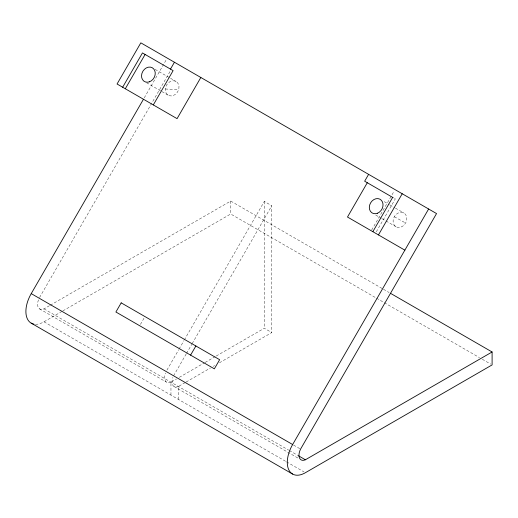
<?xml version="1.0" encoding="UTF-8"?>
<svg xmlns="http://www.w3.org/2000/svg" width="518" height="518" viewBox="0 0 518 518"><rect width="100%" height="100%" fill="white"/><g stroke="black" fill="none" stroke-linecap="round" stroke-linejoin="round"><path stroke-width="0.39" stroke-dasharray="2.59 1.94" d="M144.269 97.85L166.427 59.479M39.569 297.494L170.713 70.344M140.423 324.417L144.574 317.23M166.938 370.092L178.652 349.799M179.06 349.1L183.909 340.702M184.311 340.002L264.309 201.431L271.782 205.743L271.782 332.575L219.528 362.742M173.595 375.803L186.124 354.111M186.525 353.412L191.777 344.315M192.184 343.609L271.782 205.743M371.659 230.057L394.211 190.993M376.301 231.805L395.299 198.906L393.9 198.096M394.295 216.718L405.581 223.038M38.455 299.831A10.172 5.873 -60 0 0 43.991 308.864L49.586 305.633M50.285 305.231L230.704 201.068L382.776 288.863M35.464 324.307A25.434 14.685 -60 0 0 43.991 321.801L62.173 311.299M62.872 310.897L230.704 213.999L375.77 297.753M170.959 395.098L170.959 382.161L176.528 378.943M179.319 377.337L204.396 362.859M205.096 362.458L215.546 356.423M216.239 356.021L264.309 328.263L271.782 332.575M178.425 399.41L178.425 386.473L185.392 382.452M186.091 382.051L210.47 367.974M213.261 366.362L214.653 365.559M165.32 88.992L178.587 89.711M155.141 69.399L169.82 77.875M170.519 78.276L176.114 81.507M384.265 201.683L389.16 204.506M389.86 204.914L394.755 207.737M395.454 208.139L403.839 212.982M146.523 82.718L161.202 91.187M161.901 91.595L168.188 95.228M375.77 215.067L381.358 218.298M382.057 218.7L396.037 226.774M383.475 289.271L389.083 292.502M376.469 298.161L479.487 357.634M482.29 359.252L490.701 364.109M293.583 445.079L299.864 448.705M43.991 308.864L288.649 450.11M289.342 450.511L297.714 455.348M39.51 308.851L166.472 382.154M173.938 386.467L298.808 458.56M43.991 321.801L285.858 461.434M286.551 461.836L303.995 471.904M264.309 201.431L264.309 328.263M230.704 201.068L230.704 213.999M178.425 386.473A10.172 5.873 -60 0 1 172.889 377.447M170.959 382.161A10.172 5.873 -60 0 1 165.417 373.135M173.31 95.506A7.919 6.469 -60 0 0 177.428 82.576A7.919 6.469 -60 0 0 165.715 87.018A7.919 6.469 -60 0 0 173.31 95.506M401.172 226.988A7.919 6.469 -60 0 0 405.167 214.038A7.919 6.469 -60 0 0 393.479 218.609A7.919 6.469 -60 0 0 401.172 226.988"/><path stroke-width="0.78" d="M122.662 87.231L142.463 52.933L173.116 70.629L153.309 104.927M125.304 88.759L145.105 54.455M33.935 324.139A25.434 14.685 -60 0 1 31.242 293.615L143.467 99.242M170.474 69.101L174.43 62.244M200.835 77.486L177.072 118.648L117.062 84L140.825 42.839L436.545 213.571L300.563 449.106A10.172 5.873 -60 0 0 299.527 458.08A10.172 5.873 -60 0 0 305.387 459.777L492.1 351.981L492.1 364.918L305.387 472.714A25.434 14.685 -60 0 1 288.662 469.548A25.434 14.685 -60 0 1 292.638 444.535L428.626 209M190.592 355.121L195.869 345.979M368.615 174.352L364.653 181.209L393.201 197.695M367.294 182.737L347.487 217.036L404.862 250.162M372.856 231.682L392.657 197.377M378.457 234.913L402.221 193.751M390.488 293.311L492.1 351.981M31.242 293.615L292.638 444.535M298.413 455.749L305.387 459.777M31.197 323.135L292.586 474.048M121.186 302.855L115.902 312.004L214.355 368.842L219.632 359.699L121.186 302.855M149.547 81.786A7.919 6.469 -60 0 0 153.665 68.855A7.919 6.469 -60 0 0 141.951 73.297A7.919 6.469 -60 0 0 149.547 81.786M377.408 213.267A7.919 6.469 -60 0 0 381.403 200.317A7.919 6.469 -60 0 0 369.716 204.888A7.919 6.469 -60 0 0 377.408 213.267"/></g></svg>
